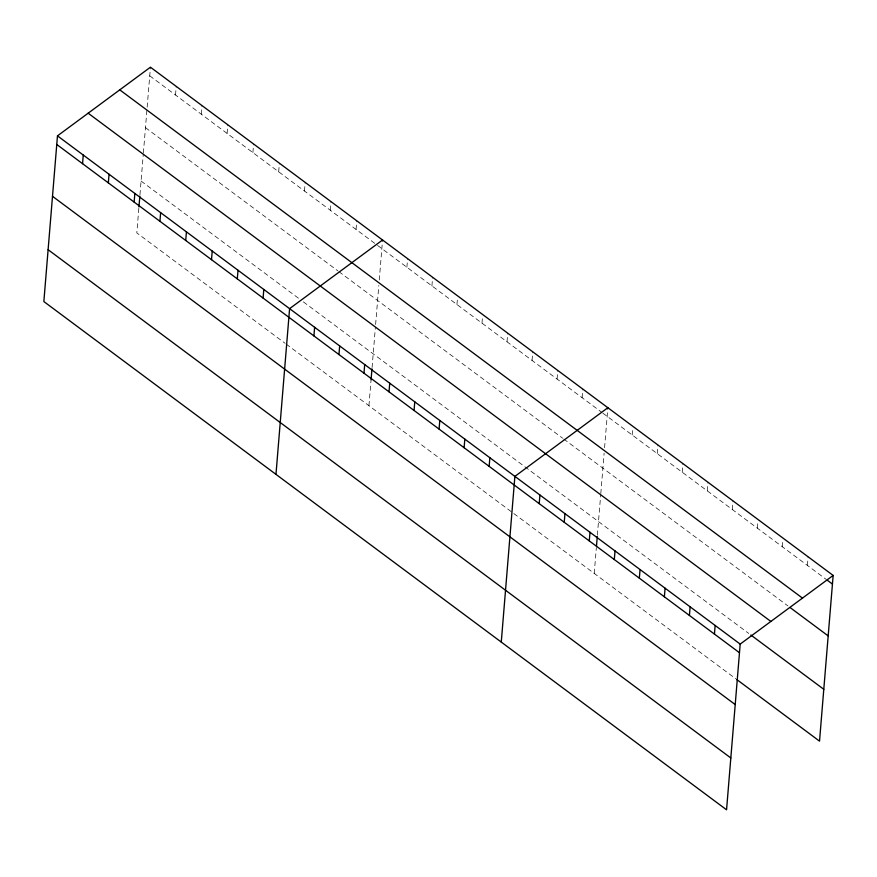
<?xml version="1.0" encoding="UTF-8"?>
<svg xmlns="http://www.w3.org/2000/svg" width="877" height="877" viewBox="0 0 877 877"><rect width="100%" height="100%" fill="white"/><g stroke="black" fill="none" stroke-linecap="round" stroke-linejoin="round"><path stroke-width="0.66" stroke-dasharray="4.38 3.29" d="M138.829 208.342L136.812 232.898L285.113 343.302M139.958 194.705L143.269 154.352M143.379 153.015L147.04 108.551M147.15 107.191L150.438 67.2M175.521 95.012L176.233 86.395M201.315 114.207L202.017 105.602M227.099 133.414L227.812 124.797M252.894 152.609L253.606 143.992M278.689 171.815L279.39 163.199M304.483 191.011L305.185 182.394M330.267 210.217L330.98 201.6M356.062 229.412L356.764 220.796M368.932 405.7L371.07 379.785M372.078 367.507L375.4 327.154M375.619 324.49L378.82 285.453M379.27 279.993L382.46 241.23M406.884 267.255L407.597 258.638M431.922 285.891L432.624 277.275M456.95 304.527L457.553 297.139M481.988 323.153L482.591 315.775M507.016 341.789L507.728 333.183M532.054 360.425L532.756 351.809M557.081 379.061L557.794 370.445M582.109 397.698L582.821 389.081M594.233 573.426L596.36 547.5M597.369 535.222L600.69 494.88M600.8 493.543L604.121 453.168M604.571 447.708L607.75 408.956M632.174 434.97L632.788 427.592M657.213 453.606L657.925 444.99M682.24 472.243L682.953 463.626M707.279 490.879L707.991 482.262M732.306 509.515L733.019 500.899M757.344 528.151L757.947 520.763M782.372 546.788L782.986 539.399M807.41 565.424L808.123 556.807M149.726 75.806L376.474 244.617M377.548 245.417L601.71 412.289M602.795 413.1L825.915 579.193M145.472 127.647L337.831 270.85M338.906 271.651L562.617 438.193M563.703 439.004L787.908 605.919M141.076 181.057L299.046 298.662M303.343 301.863L748.695 633.402M286.187 344.102L735.726 678.754"/><path stroke-width="1.32" d="M57.476 135.858L43.85 301.556L726.562 809.8L740.188 644.102L833.15 575.444L150.438 67.2L57.476 135.858L740.188 644.102M82.559 163.67L83.26 155.054M108.342 182.876L109.055 174.26M134.137 202.072L134.85 193.455M138.95 206.972L139.849 196.064M159.932 221.278L160.634 212.662M185.727 240.473L186.428 231.857M211.51 259.68L212.223 251.063M237.305 278.875L238.018 270.259M263.1 298.07L263.802 289.465M275.97 474.358L289.596 308.66L382.558 240.002M313.922 335.913L314.624 327.296M338.95 354.549L339.662 345.933M363.988 373.185L364.689 364.569M371.07 379.785L371.969 368.866M389.015 391.822L389.728 383.205M414.054 410.458L414.755 401.841M439.081 429.094L439.794 420.478M464.119 447.73L464.821 439.114M489.147 466.367L489.859 457.75M501.271 642.085L514.887 476.386L607.86 407.717M539.212 503.628L539.925 495.023M564.251 522.264L564.952 513.659M589.278 540.901L589.991 532.284M596.481 546.141L597.259 536.592M614.317 559.537L615.018 550.92M639.344 578.173L640.057 569.557M664.382 596.809L665.084 588.193M689.41 615.446L690.122 606.829M714.448 634.082L715.15 625.465M833.15 575.444L819.524 741.142L736.812 679.565M827 580.004L832.437 584.06M119.754 89.849L802.477 598.103M790.089 607.542L828.184 635.891M88.149 113.199L770.861 621.442M750.865 635.014L823.788 689.3M56.764 144.475L739.475 652.718M52.499 196.305L735.211 704.56M48.114 249.715L730.826 757.969"/></g></svg>
